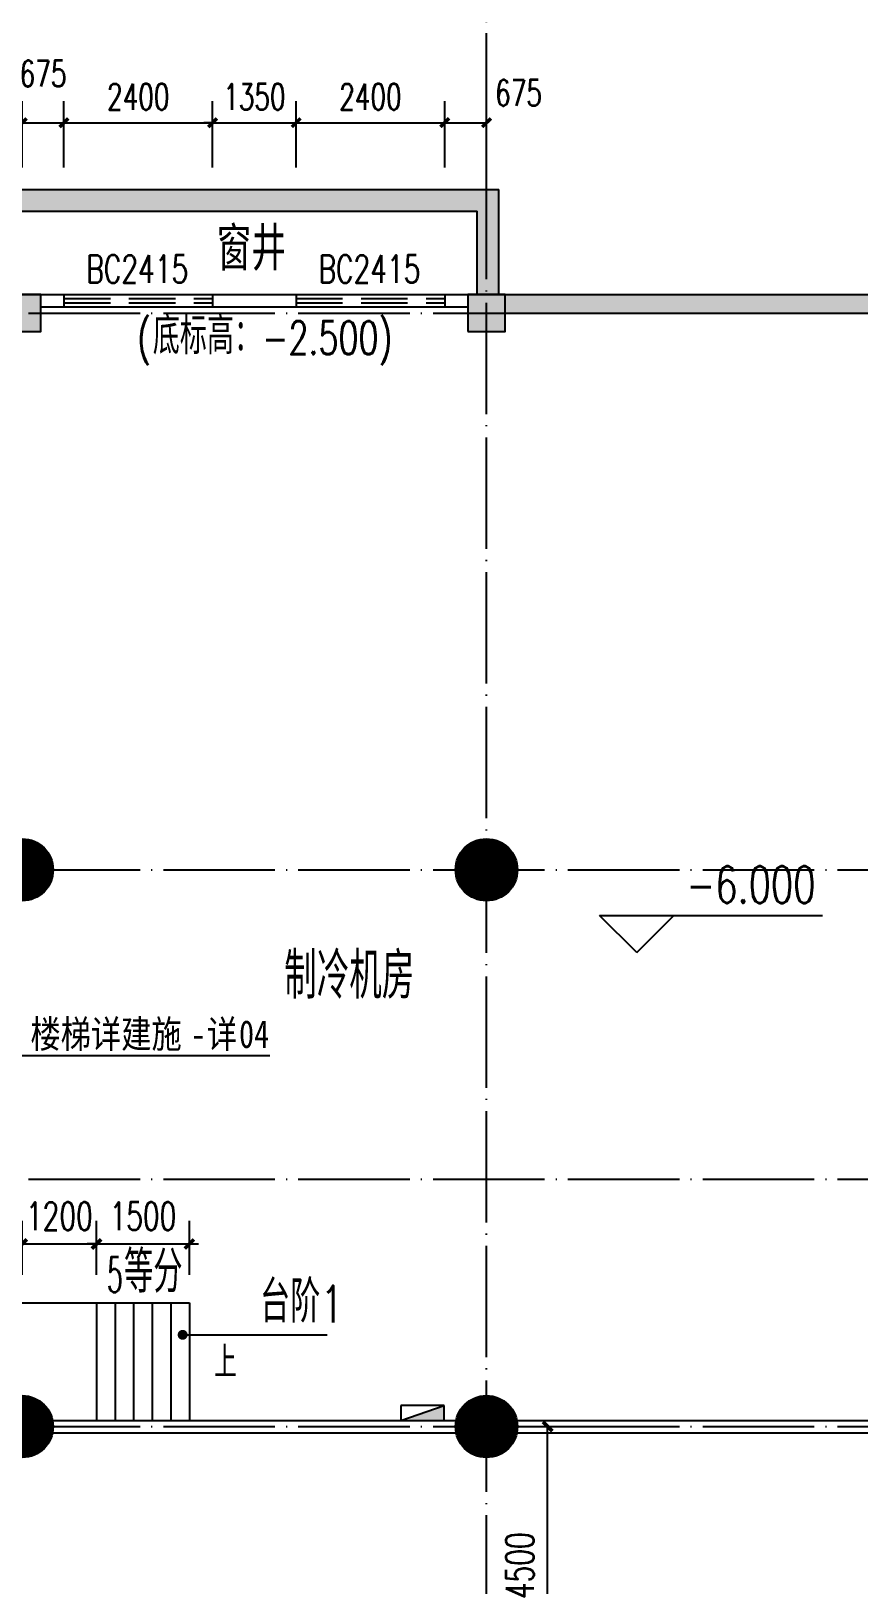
# Model space of a CAD drawing. Extents: x 246015 to 608740, y -108003 to 88400.
# Drawn here: x 415498 to 428869, y 21979 to 47097 of the extents above; entities that cross this region are included whole.
import ezdxf

# ---------------------------------------------------------------- set-up
doc = ezdxf.new("R2010")
doc.units = 0
doc.header["$LTSCALE"] = 3000
doc.header["$MEASUREMENT"] = 0
doc.header["$PDMODE"] = 1
doc.linetypes.add('DASH', pattern=[0.35, 0.25, -0.1])
doc.linetypes.add('DOTE', pattern=[2.42, 2, -0.2, 0.02, -0.2])
doc.layers.get('0').update_dxf_attribs({"linetype": 'CONTINUOUS'})
doc.layers.get('DEFPOINTS').update_dxf_attribs({"linetype": 'CONTINUOUS'})
for name, color, linetype in [('column', 9, 'CONTINUOUS'), ('DIM_ELEV', 3, 'CONTINUOUS'), ('DIM_LEAD', 3, 'CONTINUOUS'), ('DIM_SYMB', 3, 'CONTINUOUS'), ('dote', 1, 'DOTE'), ('PUB_DIM', 3, 'CONTINUOUS'), ('PUB_HATCH', 8, 'CONTINUOUS'), ('PUB_TEXT', 7, 'CONTINUOUS'), ('stair', 2, 'CONTINUOUS'), ('WALL', 9, 'CONTINUOUS'), ('WINDOW', 4, 'CONTINUOUS'), ('WINDOW_TEXT', 7, 'CONTINUOUS'), ('消火栓', 6, 'CONTINUOUS'), ('集水坑', 2, 'CONTINUOUS')]:
    doc.layers.add(name, color=color, linetype=linetype)
doc.layers.add('红线', color=7, linetype='CONTINUOUS', true_color=0xe0150b)
doc.styles.add('-黑体', font='simhei.ttf', dxfattribs={"width": 0.8})
doc.styles.add('_SIMPLEX', font='SIMPLEX', dxfattribs={"width": 0.8, "bigfont": 'HZTXT'})
doc.styles.add('_TCH_DIM', font='SIMPLEX', dxfattribs={"bigfont": 'GBCBIG'})
doc.styles.add('_TCH_WINDOW', font='SIMPLEX', dxfattribs={"bigfont": 'GBCBIG'})
doc.styles.add('DIM_FONT', font='simplex.shx', dxfattribs={"width": 0.7, "bigfont": 'hztxt.shx'})
doc.dimstyles.new('DIMN140', dxfattribs={"dimscale": 1.4, "dimtxt": 300, "dimasz": 100, "dimexe": 250, "dimexo": 300, "dimgap": 150, "dimtad": 1, "dimdec": 0, "dimzin": 0, "dimdsep": 46, "dimtxsty": 'DIM_FONT', "dimblk": 'ARCHTICK', "dimcen": 0.09, "dimclrt": 7, "dimazin": 2, "dimtfac": 1, "dimtdec": 0, "dimtix": 1, "dimtmove": 2, "dimatfit": 3, "dimfxl": 0, "dimtolj": 1, "dimtzin": 0, "dimarcsym": 0})
doc.dimstyles.new('DIMN150', dxfattribs={"dimscale": 1.5, "dimtxt": 300, "dimasz": 100, "dimexe": 250, "dimexo": 300, "dimgap": 150, "dimtad": 1, "dimdec": 0, "dimzin": 0, "dimdsep": 46, "dimtxsty": 'DIM_FONT', "dimblk": 'ARCHTICK', "dimcen": 0.09, "dimclrt": 7, "dimazin": 2, "dimtfac": 1, "dimtdec": 0, "dimtix": 1, "dimtmove": 2, "dimatfit": 3, "dimfxl": 0, "dimtolj": 1, "dimtzin": 0, "dimarcsym": 0})

# ---------------------------------------------------------------- blocks, each defined once
blk = doc.blocks.new('_ARCHTICK')
at = {"color": 0, "linetype": 'ByBlock', "const_width": 0.4}
blk.add_lwpolyline([(-0.5, -0.5), (0.5, 0.5)], dxfattribs=at)
blk = doc.blocks.new('*D615')
at = {"layer": 'DEFPOINTS', "color": 0}
for p in [(416029, 45616), (415354, 44474), (416029, 44474)]:
    blk.add_point(p, dxfattribs=at)
at = {"layer": 'PUB_DIM', "color": 0, "lineweight": -2}
for p, q in [((415354, 44894), (415354, 45966)), ((416029, 44894), (416029, 45966)), ((415354, 45616), (416029, 45616))]:
    blk.add_line(p, q, dxfattribs=at)
at = {"layer": 'PUB_DIM', "color": 0, "lineweight": -2, "xscale": 140, "yscale": 140, "zscale": 140, "rotation": 180}
blk.add_blockref('_ARCHTICK', (415354, 45616), dxfattribs=at)
at = {"layer": 'PUB_DIM', "color": 0, "lineweight": -2, "xscale": 140, "yscale": 140, "zscale": 140}
blk.add_blockref('_ARCHTICK', (416029, 45616), dxfattribs=at)
at = {"layer": 'PUB_DIM', "color": 7, "insert": (415691, 46410), "char_height": 420, "attachment_point": 5, "style": 'DIM_FONT'}
blk.add_mtext('\\A1;675', dxfattribs=at)
blk = doc.blocks.new('*D616')
at = {"layer": 'DEFPOINTS', "color": 0}
for p in [(418429, 45616), (416029, 44474), (418429, 44474)]:
    blk.add_point(p, dxfattribs=at)
at = {"layer": 'PUB_DIM', "color": 0, "lineweight": -2}
for p, q in [((416029, 44894), (416029, 45966)), ((418429, 44894), (418429, 45966)), ((416029, 45616), (418429, 45616))]:
    blk.add_line(p, q, dxfattribs=at)
at = {"layer": 'PUB_DIM', "color": 0, "lineweight": -2, "xscale": 140, "yscale": 140, "zscale": 140, "rotation": 180}
blk.add_blockref('_ARCHTICK', (416029, 45616), dxfattribs=at)
at = {"layer": 'PUB_DIM', "color": 0, "lineweight": -2, "xscale": 140, "yscale": 140, "zscale": 140}
blk.add_blockref('_ARCHTICK', (418429, 45616), dxfattribs=at)
at = {"layer": 'PUB_DIM', "color": 7, "insert": (417229, 46036), "char_height": 420, "attachment_point": 5, "style": 'DIM_FONT'}
blk.add_mtext('\\A1;2400', dxfattribs=at)
blk = doc.blocks.new('*D617')
at = {"layer": 'DEFPOINTS', "color": 0}
for p in [(419779, 45616), (418429, 44474), (419779, 44474)]:
    blk.add_point(p, dxfattribs=at)
at = {"layer": 'PUB_DIM', "color": 0, "lineweight": -2}
for p, q in [((418429, 44894), (418429, 45966)), ((419779, 44894), (419779, 45966)), ((418429, 45616), (418289, 45616)), ((418429, 45616), (419779, 45616)), ((419779, 45616), (419919, 45616))]:
    blk.add_line(p, q, dxfattribs=at)
at = {"layer": 'PUB_DIM', "color": 0, "lineweight": -2, "xscale": 140, "yscale": 140, "zscale": 140}
blk.add_blockref('_ARCHTICK', (418429, 45616), dxfattribs=at)
at = {"layer": 'PUB_DIM', "color": 0, "lineweight": -2, "xscale": 140, "yscale": 140, "zscale": 140, "rotation": 180}
blk.add_blockref('_ARCHTICK', (419779, 45616), dxfattribs=at)
at = {"layer": 'PUB_DIM', "color": 7, "insert": (419104, 46036), "char_height": 420, "attachment_point": 5, "style": 'DIM_FONT'}
blk.add_mtext('\\A1;1350', dxfattribs=at)
blk = doc.blocks.new('*D618')
at = {"layer": 'DEFPOINTS', "color": 0}
for p in [(422179, 45616), (419779, 44474), (422179, 44474)]:
    blk.add_point(p, dxfattribs=at)
at = {"layer": 'PUB_DIM', "color": 0, "lineweight": -2}
for p, q in [((419779, 44894), (419779, 45966)), ((422179, 44894), (422179, 45966)), ((419779, 45616), (422179, 45616))]:
    blk.add_line(p, q, dxfattribs=at)
at = {"layer": 'PUB_DIM', "color": 0, "lineweight": -2, "xscale": 140, "yscale": 140, "zscale": 140, "rotation": 180}
blk.add_blockref('_ARCHTICK', (419779, 45616), dxfattribs=at)
at = {"layer": 'PUB_DIM', "color": 0, "lineweight": -2, "xscale": 140, "yscale": 140, "zscale": 140}
blk.add_blockref('_ARCHTICK', (422179, 45616), dxfattribs=at)
at = {"layer": 'PUB_DIM', "color": 7, "insert": (420979, 46036), "char_height": 420, "attachment_point": 5, "style": 'DIM_FONT'}
blk.add_mtext('\\A1;2400', dxfattribs=at)
blk = doc.blocks.new('*D619')
at = {"layer": 'DEFPOINTS', "color": 0}
for p in [(422854, 45616), (422179, 44474), (422854, 44474)]:
    blk.add_point(p, dxfattribs=at)
at = {"layer": 'PUB_DIM', "color": 0, "lineweight": -2}
for p, q in [((422179, 44894), (422179, 45966)), ((422854, 44894), (422854, 45966)), ((422179, 45616), (422854, 45616))]:
    blk.add_line(p, q, dxfattribs=at)
at = {"layer": 'PUB_DIM', "color": 0, "lineweight": -2, "xscale": 140, "yscale": 140, "zscale": 140, "rotation": 180}
blk.add_blockref('_ARCHTICK', (422179, 45616), dxfattribs=at)
at = {"layer": 'PUB_DIM', "color": 0, "lineweight": -2, "xscale": 140, "yscale": 140, "zscale": 140}
blk.add_blockref('_ARCHTICK', (422854, 45616), dxfattribs=at)
at = {"layer": 'PUB_DIM', "color": 7, "insert": (423372, 46099), "char_height": 420, "attachment_point": 5, "style": 'DIM_FONT'}
blk.add_mtext('\\A1;675', dxfattribs=at)
blk = doc.blocks.new('*D975')
at = {"layer": 'DEFPOINTS', "color": 0}
for p in [(415354, 27490), (414454, 26539), (415354, 26539)]:
    blk.add_point(p, dxfattribs=at)
at = {"layer": 'PUB_DIM', "color": 0, "lineweight": -2}
for p, q in [((414454, 26989), (414454, 27865)), ((415354, 26989), (415354, 27865)), ((414454, 27490), (414304, 27490)), ((414454, 27490), (415354, 27490)), ((415354, 27490), (415504, 27490))]:
    blk.add_line(p, q, dxfattribs=at)
at = {"layer": 'PUB_DIM', "color": 0, "lineweight": -2, "xscale": 150, "yscale": 150, "zscale": 150}
blk.add_blockref('_ARCHTICK', (414454, 27490), dxfattribs=at)
at = {"layer": 'PUB_DIM', "color": 0, "lineweight": -2, "xscale": 150, "yscale": 150, "zscale": 150, "rotation": 180}
blk.add_blockref('_ARCHTICK', (415354, 27490), dxfattribs=at)
at = {"layer": 'PUB_DIM', "color": 7, "insert": (414904, 27940), "char_height": 450, "attachment_point": 5, "style": 'DIM_FONT'}
blk.add_mtext('\\A1;900', dxfattribs=at)
blk = doc.blocks.new('*D976')
at = {"layer": 'DEFPOINTS', "color": 0}
for p in [(416554, 27490), (415354, 26539), (416554, 26539)]:
    blk.add_point(p, dxfattribs=at)
at = {"layer": 'PUB_DIM', "color": 0, "lineweight": -2}
for p, q in [((415354, 26989), (415354, 27865)), ((416554, 26989), (416554, 27865)), ((415354, 27490), (415204, 27490)), ((415354, 27490), (416554, 27490)), ((416554, 27490), (416704, 27490))]:
    blk.add_line(p, q, dxfattribs=at)
at = {"layer": 'PUB_DIM', "color": 0, "lineweight": -2, "xscale": 150, "yscale": 150, "zscale": 150}
blk.add_blockref('_ARCHTICK', (415354, 27490), dxfattribs=at)
at = {"layer": 'PUB_DIM', "color": 0, "lineweight": -2, "xscale": 150, "yscale": 150, "zscale": 150, "rotation": 180}
blk.add_blockref('_ARCHTICK', (416554, 27490), dxfattribs=at)
at = {"layer": 'PUB_DIM', "color": 7, "insert": (415954, 27940), "char_height": 450, "attachment_point": 5, "style": 'DIM_FONT'}
blk.add_mtext('\\A1;1200', dxfattribs=at)
blk = doc.blocks.new('*D977')
at = {"layer": 'DEFPOINTS', "color": 0}
for p in [(418054, 27490), (416554, 26539), (418054, 26539)]:
    blk.add_point(p, dxfattribs=at)
at = {"layer": 'PUB_DIM', "color": 0, "lineweight": -2}
for p, q in [((416554, 26989), (416554, 27865)), ((418054, 26989), (418054, 27865)), ((416554, 27490), (416404, 27490)), ((416554, 27490), (418054, 27490)), ((418054, 27490), (418204, 27490))]:
    blk.add_line(p, q, dxfattribs=at)
at = {"layer": 'PUB_DIM', "color": 0, "lineweight": -2, "xscale": 150, "yscale": 150, "zscale": 150}
blk.add_blockref('_ARCHTICK', (416554, 27490), dxfattribs=at)
at = {"layer": 'PUB_DIM', "color": 0, "lineweight": -2, "xscale": 150, "yscale": 150, "zscale": 150, "rotation": 180}
blk.add_blockref('_ARCHTICK', (418054, 27490), dxfattribs=at)
at = {"layer": 'PUB_DIM', "color": 7, "insert": (417304, 27940), "char_height": 450, "attachment_point": 5, "style": 'DIM_FONT'}
blk.add_mtext('\\A1;1500', dxfattribs=at)
blk = doc.blocks.new('*D1033')
at = {"layer": 'DEFPOINTS', "color": 0}
for p in [(422854, 24539), (423841, 24539), (422854, 20039)]:
    blk.add_point(p, dxfattribs=at)
at = {"layer": 'PUB_DIM', "color": 0, "lineweight": -2}
for p, q in [((423304, 24539), (424216, 24539)), ((423841, 20039), (423841, 24539)), ((423304, 20039), (424216, 20039))]:
    blk.add_line(p, q, dxfattribs=at)
at = {"layer": 'PUB_DIM', "color": 0, "lineweight": -2, "xscale": 150, "yscale": 150, "zscale": 150}
for p, rotation in [((423841, 24539), 90), ((423841, 20039), 270)]:
    blk.add_blockref('_ARCHTICK', p, dxfattribs=dict(at, rotation=rotation))
at = {"layer": 'PUB_DIM', "color": 7, "insert": (423391, 22289), "char_height": 450, "attachment_point": 5, "rotation": 90, "style": 'DIM_FONT'}
blk.add_mtext('\\A1;4500', dxfattribs=at)
blk = doc.blocks.new('_FZH')
blk.add_lwpolyline([(-0.5, -0.5), (0.5, -0.5), (0.5, 0.5), (-0.5, 0.5)], close=True)
at = {"layer": 'PUB_HATCH'}
blk.add_solid([(-0.5, -0.5), (0.5, -0.5), (-0.5, 0.5), (0.5, 0.5)], dxfattribs=at)
blk = doc.blocks.new('_YZH')
blk.add_circle((0, 0), 0.5)
at = {"layer": 'PUB_HATCH', "const_width": 0.5}
blk.add_lwpolyline([(-0.25, 0, 1), (0.25, 0, 1)], format="xyb", close=True, dxfattribs=at)
blk = doc.blocks.new('$TwtSys$00000434')
for p, q in [((-0.5, 0.5), (-0.5, -0.5)), ((-0.5, -0.5), (0.5, 0.5)), ((0.5, 0.5), (-0.5, 0.5)), ((0.5, -0.5), (0.5, 0.5)), ((-0.5, -0.5), (0.5, -0.5))]:
    blk.add_line(p, q)
blk.add_solid([(0.5, -0.5), (0.5, 0.5), (-0.5, -0.5)])

msp = doc.modelspace()

# ---------------------------------------------------------------- hatches: boundary and pattern name
at = {"layer": 'PUB_HATCH'}
for points in [[(406153.9, 44538.6), (406503.9, 44188.6), (422703.9, 44188.6), (423053.9, 44538.6)], [(422703.9, 42838.6), (423053.9, 42838.6), (423053.9, 44538.6), (422703.9, 44188.6)], [(437553.9, 42538.6), (437553.9, 42838.6), (423153.9, 42838.6), (423153.9, 42538.6)]]:
    msp.add_hatch(color=256, dxfattribs=at).paths.add_polyline_path(points)

# ---------------------------------------------------------------- linework, layer by layer
at = {"layer": 'DIM_ELEV'}
for p, q in [((425280.6, 32201), (424680.6, 32801)), ((424680.6, 32801), (428280.6, 32801)), ((425280.6, 32201), (425880.6, 32801))]:
    msp.add_line(p, q, dxfattribs=at)
at = {"layer": 'DIM_LEAD'}
for p, q in [((413634.7, 30537.2), (419352.6, 30537.2)), ((417945.9, 26021.4), (418252.4, 26021.4)), ((418252.4, 26021.4), (420279.1, 26021.4))]:
    msp.add_line(p, q, dxfattribs=at)
at = {"layer": 'DIM_LEAD', "const_width": 80}
msp.add_lwpolyline([(417905.9, 26021.4, 1), (417985.9, 26021.4, 1)], format="xyb", close=True, dxfattribs=at)
at = {"layer": 'DIM_SYMB'}
msp.add_lwpolyline([(418304.5, 25588.6, 0, 0, 0), (417003.9, 25588.6, 120, 0, 0), (416553.9, 25588.6, 0, 0, 0)], format="xyseb", dxfattribs=at)
at = {"layer": 'dote', "ltscale": 0.3}
for p, q in [((422853.9, -81061.4), (422853.9, 53538.6)), ((295667.9, 42538.6), (554353.9, 42538.6)), ((295667.9, 33538.6), (554353.9, 33538.6)), ((295667.9, 28538.6), (554353.9, 28538.6)), ((295667.9, 24538.6), (554353.9, 24538.6))]:
    msp.add_line(p, q, dxfattribs=at)
at = {"layer": 'stair'}
for p, q in [((414553.9, 26538.6), (418053.9, 26538.6)), ((416553.9, 26538.6), (416553.9, 24638.6)), ((416853.9, 26538.6), (416853.9, 24638.6)), ((417153.9, 26538.6), (417153.9, 24638.6)), ((417453.9, 26538.6), (417453.9, 24638.6)), ((417753.9, 26538.6), (417753.9, 24638.6)), ((418053.9, 26538.6), (418053.9, 24638.6))]:
    msp.add_line(p, q, dxfattribs=at)
msp.add_lwpolyline([(299553.9, 3467.8), (299553.9, 28838.6), (316453.9, 28838.6), (316453.9, 27409.7), (323493.1, 28025.5), (322800.2, 35945.3, -0.0349916), (393128.8, 42129.1), (393066.7, 42838.6), (467189.2, 42838.6), (467163, 42538.6), (467127.7, 42135.3, -0.0358539), (537955.2, 35916.1), (536854.9, 23339.1), (538648, 23182.2), (537798.3, 13438.6), (553653.9, 13438.6), (553653.9, -20761.4), (454653.9, -20761.4), (454653.9, -29761.4), (393186.2, -29761.4), (325560.9, -48546.2), (299553.9, 3467.8)], format="xyb", close=True, dxfattribs=at)
at = {"layer": 'WALL'}
for p, q in [((406153.9, 44538.6), (423053.9, 44538.6)), ((423053.9, 42838.6), (423053.9, 44538.6)), ((406503.9, 44188.6), (422703.9, 44188.6)), ((422703.9, 42838.6), (422703.9, 44188.6)), ((415653.9, 42838.6), (422553.9, 42838.6)), ((423153.9, 42838.6), (437553.9, 42838.6)), ((415653.9, 42638.6), (422553.9, 42638.6)), ((423153.9, 42538.6), (437553.9, 42538.6)), ((415843.8, 24638.6), (430053.9, 24638.6)), ((415843.8, 24438.6), (430053.9, 24438.6))]:
    msp.add_line(p, q, dxfattribs=at)
at = {"layer": 'WINDOW', "linetype": 'DASH'}
for p, q in [((416028.9, 42838.6, 800), (416028.9, 42638.6, 800)), ((416028.9, 42772, 800), (418428.9, 42772, 800)), ((416028.9, 42705.3, 800), (418428.9, 42705.3, 800)), ((418428.9, 42838.6, 800), (418428.9, 42638.6, 800)), ((419778.9, 42838.6, 800), (419778.9, 42638.6, 800)), ((419778.9, 42772, 800), (422178.9, 42772, 800)), ((419778.9, 42705.3, 800), (422178.9, 42705.3, 800)), ((422178.9, 42838.6, 800), (422178.9, 42638.6, 800))]:
    msp.add_line(p, q, dxfattribs=at)
at = {"layer": '红线', "linetype": 'DOTE'}
msp.add_lwpolyline([(321625.8, 41313.5), (283782, 20451.8), (327022.4, -69761.6, -0.1186699), (571935, -34205), (582107, -28597.6), (543576.1, 41298.8, 0.0913964), (321625.8, 41313.5)], format="xyb", dxfattribs=at)
at = {"layer": '红线', "color": 31, "linetype": 'DOTE', "ltscale": 0.5}
msp.add_lwpolyline([(321625.8, 41313.5), (283782, 20451.8), (327022.4, -69761.6, -0.1186699), (571935, -34205), (582107, -28597.6), (543576.1, 41298.8, 0.0913964), (321625.8, 41313.5)], format="xyb", dxfattribs=at)
at = {"layer": '集水坑'}
msp.add_line((393066.7, 42838.6), (467189.2, 42838.6), dxfattribs=at)

# ---------------------------------------------------------------- block references
at = {"layer": 'column'}
for name, p, xscale, yscale, zscale in [('_FZH', (415353.9, 42538.6), 600, 600, 600), ('_FZH', (422853.9, 42538.6), 600, 600, 600), ('_YZH', (415353.9, 33538.6), 1000, 1000, 1000), ('_YZH', (422853.9, 33538.6), 1000, 1000, 1000), ('_YZH', (415353.9, 24538.6), 1000, 1000, 1000), ('_YZH', (422853.9, 24538.6), 1000, 1000, 1000)]:
    msp.add_blockref(name, p, dxfattribs=dict(at, xscale=xscale, yscale=yscale, zscale=zscale))
at = {"layer": '消火栓', "xscale": 700, "yscale": 240, "zscale": 700, "rotation": 359.9999999930956}
msp.add_blockref('$TwtSys$00000434', (421819.5, 24758.6), dxfattribs=at)

# ---------------------------------------------------------------- texts
at = {"layer": 'PUB_TEXT'}
for s, height, style, width, p in [('窗井', 700, '_SIMPLEX', 0.8, (418496, 43228)), ('(', 535.5, '_TCH_DIM', 0.705882, (417210.8, 41873.1)), ('-2.500)', 535.5, '_TCH_DIM', 0.705882, (419232.1, 41873.1)), ('-6.000', 595, '_TCH_DIM', 0.705882, (426080.6, 33001)), ('制冷机房', 750, 'DIM_FONT', 0.7, (419588.1, 31453.5)), ('楼梯详建施', 448.1, '-黑体', 0.8, (415486.3, 30659.5)), ('详', 448.1, '-黑体', 0.8, (418337.9, 30659.5)), ('04', 448.1, '-黑体', 0.8, (418856.4, 30659.5)), ('-', 448.1, '-黑体', 0.8, (418078.7, 30659.5)), ('等分', 675, 'DIM_FONT', 0.7, (416999.1, 26704.1)), ('5', 573.8, 'DIM_FONT', 0.494118, (416729.1, 26704.1)), ('1', 595, '_TCH_DIM', 0.705882, (420179.1, 26221.4))]:
    msp.add_text(s, height=height, dxfattribs=dict(at, style=style, width=width)).set_placement(p)
at = {"layer": 'PUB_TEXT', "style": '_TCH_DIM'}
for s, height, p in [('底标高：', 607.66, (417462.8, 41873.1)), ('台阶', 675.18, (419196.2, 26221.4)), ('上', 506.4, (418454.5, 25326.1))]:
    msp.add_text(s, height=height, dxfattribs=at).set_placement(p)
at = {"layer": 'WINDOW_TEXT', "style": '_TCH_WINDOW', "width": 0.705882}
for p in [(416388.9, 43028), (420138.9, 43028)]:
    msp.add_text('BC2415', height=446.25, dxfattribs=at).set_placement(p)

# ---------------------------------------------------------------- dimensions: what is measured, and where the dimension line sits
at = {"layer": 'PUB_DIM'}
for base, p1, p2, picture, middle in [((416028.9, 45615.6), (415353.8, 44473.8), (416028.9, 44473.8), '*D615', (415691.3, 46410.1)), ((422853.9, 45615.6), (422178.9, 44473.8), (422853.9, 44473.8), '*D619', (423371.9, 46098.6))]:
    dim = msp.add_linear_dim(base=base, p1=p1, p2=p2, angle=0, dimstyle='DIMN140', dxfattribs=at)
    dim.commit()
    dim.dimension.update_dxf_attribs({"geometry": picture, "text_midpoint": middle, "dimtype": 129})
for p1, p2, distance, dimstyle, picture, middle in [((416028.9, 44473.8), (418428.9, 44473.8), 1141.8, 'DIMN140', '*D616', (417228.9, 46035.6)), ((418428.9, 44473.8), (419778.9, 44473.8), 1141.8, 'DIMN140', '*D617', (419103.9, 46035.6)), ((419778.9, 44473.8), (422178.9, 44473.8), 1141.8, 'DIMN140', '*D618', (420978.9, 46035.6)), ((414453.9, 26538.6), (415353.9, 26538.6), 951.7, 'DIMN150', '*D975', (414903.9, 27940.3)), ((415353.9, 26538.6), (416553.9, 26538.6), 951.7, 'DIMN150', '*D976', (415953.9, 27940.3)), ((416553.9, 26538.6), (418053.9, 26538.6), 951.7, 'DIMN150', '*D977', (417303.9, 27940.3)), ((422853.9, 20038.6), (422853.9, 24538.6), -987, 'DIMN150', '*D1033', (423390.9, 22288.6))]:
    dim = msp.add_aligned_dim(p1=p1, p2=p2, distance=distance, dimstyle=dimstyle, dxfattribs=at)
    dim.commit()
    dim.dimension.update_dxf_attribs({"geometry": picture, "text_midpoint": middle})

doc.saveas('drawing.dxf')
